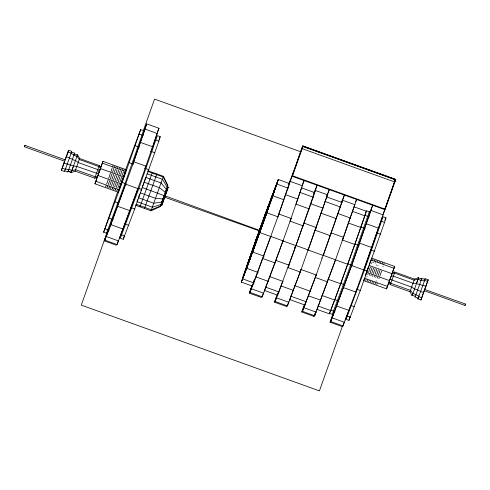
<?xml version="1.0" encoding="UTF-8"?>
<svg xmlns="http://www.w3.org/2000/svg" width="490" height="490" viewBox="0 0 490 490"><rect width="100%" height="100%" fill="white"/><g stroke="black" fill="none" stroke-linecap="round" stroke-linejoin="round"><path stroke-width="0.73" d="M259.829 229.939L259.841 229.05L241.319 282.118L252.779 286.246M252.84 249.104L257.575 235.402M372.902 259.284L372.682 260.086M374.489 259.89L374.28 260.662M376.038 260.411L375.818 261.213M377.612 261.017L377.398 261.783M379.248 261.568L379.027 262.371M380.853 262.181L380.638 262.952M382.451 262.72L382.231 263.522M384.074 263.308L383.86 264.11M112.914 165.632L112.7 166.361M114.538 166.22L114.323 166.949M116.13 166.79L115.916 167.519M117.741 167.372L117.526 168.101M119.382 167.929L119.156 168.689M120.957 168.529L120.736 169.258M122.494 169.081L122.279 169.81M124.086 169.656L123.872 170.385M152.402 172.345L139.993 206.835M144.654 207.76L144.47 208.446L156.88 173.962M151.196 210.118L151.018 210.804L135.516 205.218M163.427 176.32L151.018 210.804L160.114 206.651L167.788 185.318L163.427 176.32L147.925 170.734M160.114 206.651L160.224 206.229M161.584 205.739L161.822 205.004M161.645 205.696L161.798 205.31M167.402 186.561L167.353 186.714M107.678 233.681L103.647 232.229L117.526 192.117M103.647 232.229L122.212 182.427L140.642 129.623L144.673 131.075M143.521 130.659L125.091 183.468L106.526 233.264M123.223 239.279L134.701 208.997L158.834 141.151L160.218 136.673L157.339 135.638L138.909 188.442L120.344 238.244L123.223 239.279L124.405 235.439M125.612 171.01L125.844 170.189L125.691 170.502M145.965 166.177L145.169 168.217L158.993 128.282L146.773 123.884L133.752 161.78L145.965 166.177L129.917 210.669L117.061 244.547L104.848 240.149L106.477 234.888L104.156 240.823L116.369 245.221M107.776 231.641L106.936 234.349L125.722 183.995M117.061 244.547L118.084 241.264M156.904 134.082L151.312 150.81M244.908 271.589L243.169 276.991L248.381 263.571M245.38 270.315L244.179 274.186L254.984 245.282M245.845 269.035L244.682 272.783L245.827 270.143M248.203 262.579L247.242 265.696L248.191 263.504M249.165 259.963L248.277 262.818L252.185 252.687M251.113 254.714L250.072 257.838L253.275 249.557L246.715 268.342L241.319 282.118L251.278 254.825L242.715 278.89L254.175 283.018M269.537 203.846L268.342 207.497L278.314 179.524L289.057 183.395M269.769 203.601L270.596 200.931L269.782 202.811M271.429 199.063L272.391 195.945L271.442 198.138M271.895 197.782L272.899 194.542M272.36 196.502L273.91 191.737L263.957 218.43L264.839 215.784M273.788 192.607L275.454 187.456L270.529 200.122M274.725 190.053L275.962 186.053L274.743 188.871M301.552 149.009L302.771 145.904L395.798 179.414L386.145 206.56L385.789 206.437L395.399 179.407L303.077 146.155L301.993 148.948L301.638 148.819L278.871 214.057L291.085 218.454L275.043 262.946L262.187 296.824L249.967 292.426L251.597 287.165L249.275 293.1L261.489 297.497L262.009 296.18M252.901 283.918L252.056 286.625L270.841 236.272M262.187 296.824L263.204 293.541M301.816 187.033L296.432 203.087M291.085 218.454L290.288 220.494L304.112 180.559L302.55 184.154M326.665 196.729L327.228 195.436L300.248 272.03L287.391 305.907L275.172 301.503L276.801 296.248L274.48 302.177L286.693 306.581L287.214 305.264M278.314 292.322L277.267 295.703L282.73 281.781M300.248 272.03L288.028 267.626L310.899 203.803L317.104 185.238L313.949 193.029M287.391 305.907L288.61 301.963M296.046 245.545L308.259 249.949L329.317 189.642L328.018 192.631M355.587 201.874L356.628 199.479L335.57 259.786L314.702 315.744L302.483 311.34L304.112 306.085L301.791 312.02L314.004 316.418L315.039 313.784M305.625 302.159L304.572 305.546L316.142 275.068M335.57 259.786L323.357 255.388L344.415 195.075L341.26 202.866M314.702 315.744L315.921 311.799M354.331 205.953L342.804 239.414L343.6 237.374L331.387 232.971M356.653 289.657L342.994 325.936L330.781 321.532L332.41 316.277L330.082 322.212L342.302 326.61L342.816 325.293M334.131 311.671L332.869 315.738L351.655 265.384L370.618 211.068L369.215 214.295M335.013 298.955L354.889 244.185L366.391 210.725L370.71 212.28M366.195 211.913L364.977 215.839L352.806 211.453M369.27 211.766L350.681 264.998L332.275 314.341M330.781 321.532L351.649 265.58L372.706 205.267L369.821 212.36M342.994 325.936L344.017 322.647M348.972 320.356L360.309 290.49L384.521 222.429L385.967 217.781L383.088 216.739L364.499 269.978L346.093 319.321L348.972 320.356L350.209 316.375M382.623 216.145L355.85 292.058L343.637 287.661M351.649 265.58L363.868 269.978L395.399 179.407M97.577 176.559L95.287 176.786L75.632 169.699L71.791 170.722L73.512 166.043L76.832 166.441L98.551 173.919L97.142 177.686L94.748 178.17L75.086 171.09L71.013 172.707L71.326 171.733M71.467 152.047L74.553 153.162L72.379 159.489L75.466 160.604L77.512 154.644L79.619 158.49L99.274 165.571L100.811 167.476L99.684 170.765L97.884 169.632L78.229 162.551L75.515 160.475L73.512 166.043M79.619 158.49L75.086 171.09M99.274 165.571L94.748 178.17M100.854 167.053L103.01 161.357L126.181 169.705L118.108 192.147L94.944 183.799L97.173 177.245M94.944 183.799L103.01 161.357M118.108 192.147L120.583 184.92M74.064 154.705L70.977 153.59L71.718 151.349L68.631 150.234L68.104 151.894L71.191 153.009L69.384 158.129L72.477 159.244L68.606 169.877L65.519 168.768L64.466 171.506L61.379 170.391L64.607 161.094M363.409 280.519L386.579 288.867L387.174 286.993M412.941 293.351L412.078 295.58L409.971 291.734L390.316 284.653L388.778 282.748L392.453 272.538L394.848 272.048L414.503 279.135L418.576 277.512L416.518 283.514L419.605 284.623L421.786 278.296L424.873 279.41M386.579 288.867L394.652 266.419L371.481 258.071M394.848 272.048L390.316 284.653M414.503 279.135L409.971 291.734M412.078 295.58L412.396 294.576M424.695 279.808L425.124 278.712L428.217 279.821L420.965 299.984L417.878 298.869L418.227 297.761M425.124 278.712L424.383 280.954L421.296 279.839M420.965 299.984L421.492 298.324M64.705 161.253L24.5 146.773L24.721 146.143L25.002 145.371L65.201 159.856M25.002 145.383L24.782 146.002M168.254 187.407L168.339 186.96L167.837 188.258M373.803 262.187L373.656 262.634M375.34 262.744L375.199 263.185M424.193 290.668L464.998 305.46L465.218 304.829M424.64 289.437L465.5 304.063L465.28 304.694M125.342 171.849L119.603 188.625M167.311 186.849L167.219 187.125M370.324 261.433L370.171 261.905M371.959 262.371L372.063 262.058M112.222 167.85L111.01 171.506M113.845 168.438L112.633 172.088M115.438 169.007L114.225 172.664M117.049 169.589L115.836 173.246M118.678 170.177L117.465 173.828M120.258 170.747L119.046 174.397M121.802 171.304L120.589 174.954M123.394 171.88L122.181 175.53M383.027 266.725L383.137 266.395M371.567 263.571L371.683 263.21M376.283 265.268L376.4 264.912M377.913 265.856L378.029 265.5M119.621 187.946L120.65 184.871M167.2 187.186L162.472 179.303L146.969 173.723M269.053 205.206L278.314 179.524L265.035 215.202L270.89 199.099M267.356 209.163L268.073 206.86L262.34 222.019M161.804 205.047L162.043 204.342M265.464 214.351L266.039 212.47L261.654 224.095M110.44 173.178L108.682 178.305M112.063 173.766L110.305 178.887M113.656 174.336L111.898 179.463M115.266 174.918L113.508 180.044M116.902 175.506L115.138 180.632M118.482 176.075L116.718 181.202M120.019 176.627L118.262 181.753M121.618 177.202L119.854 182.329M120.791 184.448L121.085 183.585M265.213 215.086L265.341 214.706M121.312 182.929L121.618 182.035M267.001 210.228L261.317 226.178M368.529 266.799L368.229 267.687M370.416 266.989L368.645 272.115M372.014 267.565L370.238 272.691M373.552 268.122L371.781 273.249M375.132 268.692L373.362 273.818M376.761 269.279L374.991 274.4M378.372 269.855L376.602 274.982M379.964 270.431L378.194 275.558M381.594 271.019L379.817 276.139M121.771 181.588L122.157 180.461M162.043 204.355L162.153 204.024M244.443 272.869L249.134 259.467M250.225 256.546L245.723 269.904L246.789 267.448M251.29 254.145L253.073 248.957M265.078 215.496L262.095 223.991M267.43 210.412L271.356 198.824L267.448 208.954L267.81 207.925M268.698 207.013L272.832 195.228M270.498 202.174L274.253 191.327M253.532 281.885L254.255 279.772M317.232 309.46L329.402 313.845L340.795 283.82L364.744 216.525M122.237 180.234L122.463 179.561M166.833 188.264L166.637 188.84M162.135 204.079L162.264 203.711M167.85 188.595L167.427 189.808M367.763 269.028L367.996 268.355M122.776 178.672L123.002 178.017M367.531 269.702L367.218 270.603M108.082 180.038L106.691 183.971M109.705 180.626L108.315 184.559M111.297 181.196L109.907 185.128M112.908 181.778L111.518 185.71M114.538 182.366L113.147 186.298M116.118 182.935L114.734 186.868M117.661 183.487L116.271 187.425M119.254 184.062L117.863 187.995M123.443 176.743L123.223 177.374M166.563 189.048L165.81 191.192M162.429 203.228L162.833 202.07M167.451 189.734L167.127 190.665M267.987 207.411L272.912 193.299M61.379 170.391L68.104 151.894M97.4 176.859L97.835 175.628M123.731 175.928L124.007 175.15M369.215 264.71L370.887 259.945L394.058 268.293M387.412 286.313L388.846 282.228M390.175 279.024L392.043 280.053L411.698 287.134L414.552 288.99L418.099 279.018L414.173 280.188L394.511 273.102L392.184 273.389M421.737 297.626L422.956 294.147M132.949 163.819L144.685 129.679L143.282 132.906M162.913 201.849L163.207 201.016M166.765 191.688L167.157 190.586M248.063 262.34L254.047 245.539L252.76 248.816M249.863 257.507L255.021 243.052L254.831 243.548M253.293 248.308L256.043 240.517M266.695 212.378L263.338 221.835L266.872 212.825L278.326 216.954M263.926 220.335L269.053 206.051M264.998 217.603L276.464 184.65L271.246 198.07M278.069 216.096L289.804 181.955L288.965 183.891M124.203 174.587L124.515 173.717M144.25 181.478L145.444 178.097M163.188 201.059L163.329 200.661M163.409 200.453L163.593 199.932M166.41 192.686L166.796 191.596M368.039 273.843L367.745 274.663M369.632 274.412L369.338 275.239M371.175 274.97L370.881 275.796M372.755 275.539L372.461 276.366M374.385 276.127L374.091 276.948M375.995 276.709L375.701 277.53M377.588 277.279L377.294 278.106M379.211 277.867L378.917 278.688M107.2 232.248L81.285 305.105L319.431 390.891L342.743 325.348M143.288 130.799L154.558 99.109L300.615 151.722M162.57 199.614L162.876 198.762M164.965 193.568L165.424 192.276M163.574 199.975L163.862 199.173M163.929 198.977L164.07 198.591M165.932 194.028L166.429 192.637M256.981 236.866L250.721 254.965L251.542 253.054M288.353 188.234L276.893 184.105L266.339 213.334L276.917 182.752M249.275 293.1L252.068 285.241M302.771 145.904L293.069 173.172L293.535 172.97C293.051 172.492 293.455 174.869 292.45 175.769L384.773 209.028L385.857 206.229L386.212 206.357L383.364 213.26M292.45 175.769L292.218 175.31M293.486 173.093L303.126 146.026M274.48 302.177L277.022 295.035M301.791 312.02L304.333 304.872M314.004 316.418L315.021 313.563M330.082 322.212L332.882 314.353M384.773 209.028L385.244 208.826M365.938 274.241L366.152 273.628M124.687 173.227L125.054 172.211M104.848 240.149L110.924 224.659L133.752 161.78M142.345 186.794L144.011 182.157L159.513 187.737L165.369 192.386M164.407 197.648L164.567 197.201M164.034 198.689L164.205 198.217M165.547 195.118L164.861 197.023M165.51 195.216L165.969 193.93M253.465 247.015L259.841 229.228M259.835 229.473L254.439 244.535M259.571 230.508L246.225 268.502L250.911 256.331M260.919 227.305L257.764 236.235M261.813 224.996L258.438 234.379M268.355 206.817L268.839 205.463L266.609 211.429M264.214 219.594L254.402 247.027M259.798 232.168L265.188 217.113M259.792 232.413L272.875 195.804L283.618 199.669M266.872 212.825L246.715 268.342L258.175 272.471M249.967 292.426L256.043 276.936L278.871 214.057M65.109 159.709L68.631 150.234M64.717 170.808L67.81 171.917L68.061 171.218L71.154 172.315L68.061 171.218M74.553 153.162L74.302 153.866L77.389 154.975L76.936 156.402L73.849 155.293M98.906 172.413L99.66 170.33M120.828 184.228L123.076 177.986M164.432 195.057L163.513 197.611M164.916 196.227L165.148 195.59M258.99 231.256L261.029 225.627M258.316 233.142L260.723 226.662M366.734 271.638L368.48 266.781M418.129 298.165L415.036 297.056L419.703 284.378L422.797 285.492L424.597 280.366L427.69 281.481M423.201 293.449L425.443 287.22M140.9 190.806L141.628 188.797M165.112 195.688L165.283 195.21M165.369 194.971L165.798 193.783M164.891 196.925L163.464 200.863M24.721 146.185L24.5 146.773M125.618 169.663L140.642 129.623M137.935 188.393L119.431 238.103M162.876 199.357L163.348 198.058M165.914 193.464L166.153 192.815M260.992 225.921L262.211 222.368M259.841 229.326L266.921 209.555M259.841 229.375L265.629 213.426M260.08 229.24L264.245 217.554M258.169 234.924L252.136 251.493M255.676 243.212L259.804 231.703L259.792 232.591L271.246 236.719M253.422 249.961L259.792 232.266M283.061 240.676L264.275 291.029M302.483 311.34L315.34 277.469L342.32 200.875L341.199 203.454M335.577 259.59L316.791 309.943M366.93 276.917L367.059 276.568M125.189 171.831L125.397 171.28M139.662 194.205L138.388 197.691L153.891 203.276L161.89 201.996M166.355 192.264L166.545 191.749M257.238 237.485L254.077 246.023M242.74 277.536L250.819 255.425M71.013 172.707L73.537 165.963L70.45 164.848M99.397 171.243L100.37 168.597M106.103 185.6L105.987 185.918M107.727 186.182L107.61 186.5M109.319 186.757L109.203 187.076M110.93 187.339L110.814 187.658M112.559 187.927L112.443 188.246M114.139 188.497L114.023 188.815M115.683 189.048L115.567 189.367M117.275 189.624L117.159 189.942M123.315 177.337L126.181 169.705M162.472 200.459L161.792 202.315M166.526 191.792L166.674 191.4M163.084 201.892L163.476 200.82M365.301 275.539L366.012 273.616M376.185 281.168L376.302 280.856M392.288 272.685L393.47 269.469M425.681 286.57L428.217 279.821M166.98 190.561L167.17 190.053M162.833 202.566L163.096 201.849M266.015 212.262L271.607 197.047M263.559 219.618L266.713 211.055M251.646 254.23L256.27 241.441L252.711 252.087L264.171 256.215M248.026 264.594L254.004 248.216M275.172 301.503L296.046 245.349L315.009 191.039L313.888 193.617M301.05 269.629L289.48 300.107M137.659 199.657L136.931 201.623L152.433 207.209L160.989 204.428M167.329 189.624L167.721 188.577M162.852 202.529L162.288 204.036M99.109 172.18L99.305 171.659L99.109 172.241L98.723 171.604M161.627 202.756L161.296 203.644M246.758 265.837L252.025 251.707M252.203 251.229L252.938 249.263L249.036 260.717L249.851 258.83M294.606 247.738L294.894 246.972M105.913 186.108L105.644 186.8M107.537 186.696L107.292 187.339M109.129 187.266L108.86 187.958M110.74 187.848L110.477 188.54M112.369 188.436L112.124 189.079M113.95 189.005L113.686 189.697M115.493 189.563L115.224 190.255M117.086 190.132L116.841 190.775M118.825 190.757L118.556 191.455M143.888 130.971L146.773 123.884M288.745 183.952L293.185 172.847M326.959 195.332L327.755 193.232M331.038 309.447L334.75 299.66L339.068 301.215M350.552 306.207L345.083 320.135M366.036 279.325L365.589 280.427M367.629 279.894L367.163 281.046M369.172 280.452L368.707 281.603M370.752 281.021L370.287 282.173M372.382 281.609L371.935 282.712M373.993 282.191L373.527 283.343M375.585 282.761L375.138 283.869M377.208 283.349L376.743 284.5M160.836 204.838L160.567 205.506M253.453 247.664L252.864 249.098M71.289 152.445L71.718 151.349M67.81 171.917L68.606 169.877M315.493 229.577L316.289 227.538L304.076 223.134M394.315 182.207L395.332 179.616L302.655 146.228M394.579 182.525L395.798 179.414M371.095 249.606L371.898 247.566L359.678 243.169M393.709 268.832L394.652 266.419M417.878 298.869L418.926 296.125L412.935 293.369M364.144 279.098L363.856 279.802M464.998 305.46L465.5 304.063M167.525 185.937L167.788 185.318M159.066 139.338L160.218 136.673M273.806 191.498L274.945 188.858M271.907 196.827L273.402 193.14M246.733 267.099L247.72 264.814M243.671 275.588L244.89 272.771M157.431 131.877L158.993 128.282M384.864 220.304L385.967 217.781M160.377 206.033L151.441 209.8L135.938 204.214M416.567 283.385L413.101 283.238L393.439 276.158L391.314 275.87M162.999 198.977L155.673 198.395L140.177 192.815M259.841 231.053L164.456 197.139M302.612 146.351L395.632 179.867M302.11 148.617L394.432 181.876M291.899 176.161L384.926 209.671M145.144 129.139L157.364 133.537M290.264 181.416L302.483 185.82M315.468 190.494L327.688 194.898M342.78 200.337L354.999 204.734M371.077 210.529L383.29 214.926M301.944 188.038L314.837 192.68M326.291 196.809L342.051 202.486M354.221 206.872L366.398 211.257M139.258 134.101L143.288 135.552M155.955 140.115L158.834 141.151M364.952 215.373L369.27 216.929M381.643 221.388L384.521 222.429M299.813 192.362L313.416 197.262M324.876 201.39L340.63 207.068M140.569 142.449L152.788 146.847M285.695 194.726L297.908 199.124M310.899 203.803L323.112 208.207M338.21 213.64L350.424 218.044M366.502 223.832L378.721 228.236M135.271 145.714L139.301 147.165M150.528 151.208L154.846 152.764M360.91 227.127L365.228 228.683M376.455 232.726L380.485 234.177M295.795 204.054L309.398 208.961M320.858 213.089L336.612 218.761M348.072 222.889L360.959 227.532M129.287 162.68L133.317 164.132M144.544 168.18L148.862 169.736M354.889 244.185L359.207 245.741M370.434 249.784L374.464 251.235M289.786 221.082L303.39 225.982M314.849 230.11L330.603 235.788M342.063 239.916L354.956 244.559M147.741 171.414L163.244 177L167.678 185.741M145.683 177.423L161.186 183.009L166.404 189.459M102.435 163.176L125.605 171.525M418.442 277.885L421.535 279M417.988 279.312L421.082 280.427M100.542 168.585L123.707 176.933M368.976 265.396L392.147 273.739M66.395 156.769L69.482 157.884L67.24 164.113L64.153 162.999M425.982 286.356L422.888 285.241L420.653 291.47L423.74 292.585M142.112 187.456L164.193 195.663M122.212 182.427L126.242 183.879M138.909 188.442L141.788 189.483M347.802 263.963L352.12 265.519M364.499 269.978L367.377 271.013M125.722 184.191L137.935 188.589M270.841 236.468L283.055 240.866M282.706 240.847L296.309 245.747M307.769 249.876L323.523 255.553M335.699 259.939L347.876 264.324M417.682 289.988L414.589 288.873L412.843 293.639L410.504 290.38L390.849 283.3L389.207 281.652M70.389 165.038L67.302 163.923L65.323 169.313L62.236 168.205M417.621 290.172L420.708 291.287L418.736 296.677L421.823 297.791M98.043 175.518L121.214 183.866M366.483 272.33L389.654 280.678M321.458 257.93L321.948 258.101M68.802 169.332L71.889 170.446M95.905 181.331L119.076 189.679M412.2 295.237L415.293 296.352M364.358 278.112L387.523 286.454M115.132 201.947L118.01 202.982M130.389 207.442L134.701 208.997M340.734 283.441L345.052 284.996M356.279 289.039L360.309 290.49M275.631 260.343L289.235 265.243M300.695 269.371L316.448 275.043M327.908 279.171L340.795 283.82M117.704 206.272L129.917 210.669M262.824 258.549L275.043 262.946M315.34 277.469L327.559 281.866M109.117 218.264L113.147 219.716M124.368 223.765L128.686 225.314M351.446 305.674L354.325 306.709M269.635 276.599L283.238 281.499M294.698 285.627L310.452 291.305M321.912 295.433L334.805 300.076M110.924 224.659L123.137 229.057M256.043 276.936L268.263 281.334M281.248 286.013L293.467 290.417M308.559 295.856L320.779 300.254M336.857 306.048L349.07 310.446M105.081 228.897L109.111 230.349M121.777 234.912L124.656 235.953M335.093 311.701L330.774 310.146L329.396 313.306L333.715 314.862M347.465 316.16L350.344 317.195M265.635 287.146L279.239 292.046M290.699 296.174L306.452 301.846M317.912 305.974L330.799 310.617M264.233 290.374L277.842 295.274M290.019 299.66L305.056 305.074M106.41 236.554L118.623 240.958M251.529 288.831L263.743 293.234M276.734 297.914L288.953 302.312M304.045 307.751L316.258 312.148M332.336 317.943L344.556 322.34M164.928 195.829L260.031 230.539M100.548 168.303L98.949 166.594L79.294 159.513L77.046 156.108"/></g></svg>
